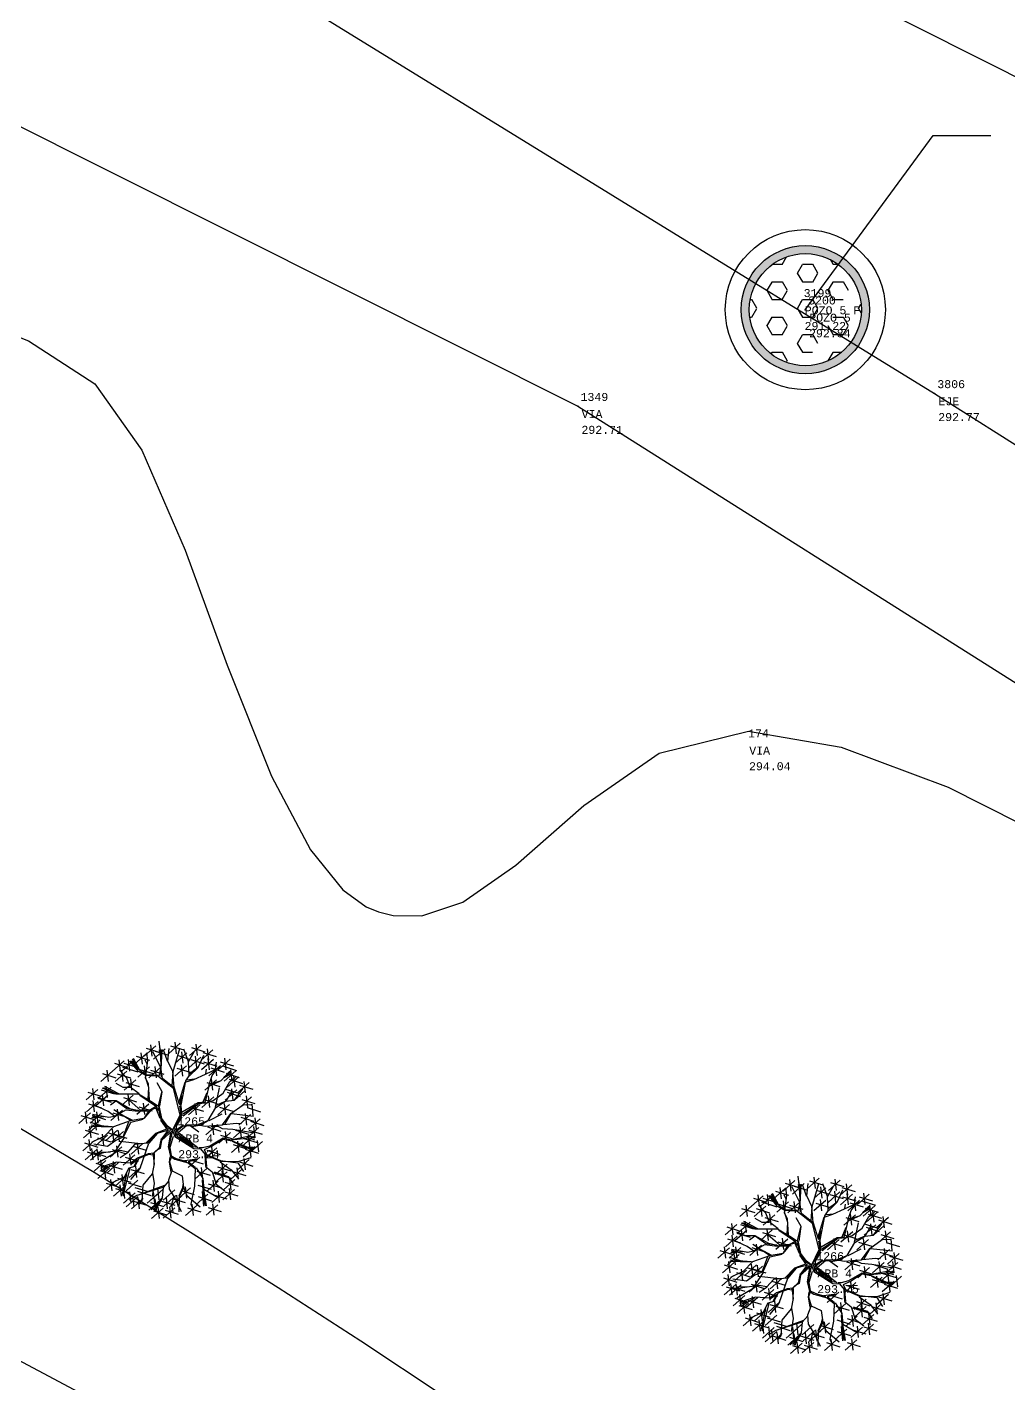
# Model space of a CAD drawing. Header units: metres. Extents: x 5050628 to 5051715, y 2427226 to 2427693.
# Drawn here: x 5051139 to 5051145.14, y 2427348.94 to 2427357.42 of the extents above; entities that cross this region are included whole.
import ezdxf
from ezdxf.enums import TextEntityAlignment as Align

# ---------------------------------------------------------------- set-up
doc = ezdxf.new("R2010")
doc.units = ezdxf.units.M
for name, color, linetype in [('1. Eje Vía', 7, 'Continuous'), ('ARBOLES', 3, 'Continuous'), ('C-TOPO-MINR-N', 11, 'Continuous'), ('CVL_PUNTO', 2, 'Continuous'), ('CVL_PUNTO_COR', 2, 'Continuous'), ('CVL_PUNTO_NUM', 2, 'Continuous'), ('POZO', 251, 'Continuous'), ('Texto', 7, 'Continuous'), ('Urbanizacion', 222, 'Continuous'), ('Vía', 40, 'Continuous')]:
    doc.layers.add(name, color=color, linetype=linetype)
doc.styles.add('MONOTXT4', font='monotxt4.shx')

# ---------------------------------------------------------------- blocks, each defined once
blk = doc.blocks.new('POZO')
h = blk.add_hatch(color=251)
h.dxf.hatch_style = 1
h.paths.add_polyline_path([(0.4, 0, 1), (-0.3999999999999999, 0, 1)])
h.paths.add_polyline_path([(-0.35, 0, -1), (0.35, 0, -1)], flags=16)
h = blk.add_hatch()
h.set_pattern_fill('HEX', color=252, scale=0.02)
h.set_pattern_definition([(0, (-1173315.066588041, -1368270.076152417), (0, 0.109985226308), [0.0635, -0.127]), (120, (-1173315.066588041, -1368270.076152417), (-0.0952500000237086, -0.054992613154), [0.0635, -0.127]), (60, (-1173315.003088041, -1368270.076152417), (-0.0952500000237086, 0.054992613154), [0.0635, -0.127])])
h.paths.add_polyline_path([(-0.35, 0, 1), (0.35, 0, 1)])
at = {"color": 252}
for radius in [0.5, 0.4, 0.35]:
    blk.add_circle((0, 0), radius, dxfattribs=at)
blk = doc.blocks.new('ar-2')
at = {"layer": 'ARBOLES'}
for p, q in [((29.60292233136809, 112.4907601794003), (29.62598922545536, 112.290284398036)), ((29.98223099681045, 112.4553416020795), (29.77607063090546, 112.2721730824157)), ((29.88708005870045, 112.47264886378), (29.91014695278772, 112.2721730824157)), ((29.38105006966092, 112.2721730824157), (29.17488970375594, 112.0890045627519)), ((29.20804836400639, 112.2274626563561), (29.44160066664002, 112.1553490659372)), ((29.28589913155093, 112.2894803441162), (29.3089660256382, 112.0890045627519)), ((29.55246350055218, 112.412877501748), (29.34630313464719, 112.2297089820843)), ((29.37946179489764, 112.3681670756884), (29.61301409753128, 112.2960534852696)), ((29.45731256244219, 112.4301847634485), (29.48037945652946, 112.2297089820843)), ((29.71552003392636, 112.3601516627266), (29.50935966802138, 112.1769831430629)), ((29.54251832827183, 112.315441236667), (29.77607063090546, 112.2433276462482)), ((29.80922929115591, 112.4106311760198), (30.04278159378954, 112.338517585601)), ((30.09900714812726, 112.2880380723078), (29.89284678222228, 112.1048695526441)), ((29.92600544247273, 112.2433276462482), (30.15955774510635, 112.1712140558294)), ((30.00385621001727, 112.3053453340083), (30.02692310410454, 112.1048695526441)), ((30.35250623057634, 112.4232604066635), (30.14634586467135, 112.2400918869997)), ((30.1795045249218, 112.3785499806038), (30.41305682755544, 112.306436390185)), ((30.24837658855691, 112.2296230444597), (30.27144348264418, 112.0291472630954)), ((30.25735529246635, 112.440567668364), (30.28042218655362, 112.2400918869997)), ((30.55457830635088, 112.338517585601), (30.34841794044589, 112.1553490659372)), ((30.38157660069634, 112.2938071595413), (30.61512890332997, 112.2216935691225)), ((30.45942736824088, 112.3558248473015), (30.48249426232816, 112.1553490659372)), ((28.69048492792322, 111.9822764489321), (28.7135518220105, 111.7818006675678)), ((28.99441500272348, 112.1470566744231), (28.78825463681849, 111.9638881547594)), ((28.82141329706895, 112.1023462483635), (29.05496559970258, 112.0302326579447)), ((28.89926406461349, 112.1643639361237), (28.92233095870076, 111.9638881547594)), ((28.94803713590293, 111.9813737501369), (28.9711040299902, 111.7808979687727)), ((29.15903121407093, 112.1495799787037), (28.95287084816594, 111.96641145904)), ((29.23995863215431, 111.9434909352718), (28.97205519823721, 112.0314162288768)), ((28.9860295084164, 112.1048695526441), (29.21958181105003, 112.0327559622253)), ((29.06388027596094, 112.1668872404042), (29.08694717004821, 111.96641145904)), ((29.44155336939008, 112.040052944484), (29.23539300348508, 111.8568844248203)), ((29.26855166373554, 111.9953425184244), (29.50210396636917, 111.9232289280056)), ((29.40091247387526, 112.0875612958776), (29.36385073400531, 112.1617151579541)), ((29.63190254286001, 112.0269868749918), (29.42574217695502, 111.843818355328)), ((29.45890083720547, 111.9822764489321), (29.6924531398391, 111.9101628585133)), ((29.53675160475001, 112.0442941366923), (29.55981849883728, 111.843818355328)), ((30.09555285084638, 112.0608828628873), (29.88939248494139, 111.8777143432235)), ((29.92255114519185, 112.0161724368276), (30.15610344782547, 111.9440588464089)), ((30.00040191273639, 112.0781901245878), (30.02346880682365, 111.8777143432235)), ((30.3435275266669, 112.2123157827592), (30.13736716076191, 112.0291472630954)), ((30.17052582101237, 112.1676053566996), (30.40407812364599, 112.0954917662807)), ((30.56611175339452, 112.1712140558294), (30.35995138748953, 111.9880455361656)), ((30.39311004773998, 112.1265036297697), (30.62666235037361, 112.0543900393509)), ((30.43440556282031, 111.9191260948752), (30.446053538208, 111.9996360022726)), ((30.47096081528453, 112.1885213175299), (30.4940277093718, 111.9880455361656)), ((30.69442135175497, 112.0659282138179), (30.48826098584998, 111.8827596941542)), ((30.52141964610044, 112.0212177877583), (30.75497194873406, 111.9491041973395)), ((30.59927041364498, 112.0832354755184), (30.62233730773224, 111.8827596941542)), ((30.86004646840117, 112.1732820478806), (30.65388610249618, 111.9901135282168)), ((30.68704476274664, 112.1285716218209), (30.92059706538026, 112.0564580314021)), ((30.74327031708436, 112.0506889441686), (30.97682261971799, 111.9785753537498)), ((30.76489553029118, 112.1905893095811), (30.78796242437844, 111.9901135282168)), ((30.86742305740951, 111.9880455361656), (30.89048995149678, 111.7875697548013)), ((28.78563586603322, 111.9649691872316), (28.57947550012823, 111.7818006675678)), ((28.61263416037868, 111.9202587611719), (28.84618646301231, 111.8481451707531)), ((29.04318807401292, 111.9640664884364), (28.83702770810793, 111.7808979687727)), ((28.87018636835838, 111.9193560623768), (29.10373867099201, 111.847242471958)), ((29.19795659784321, 111.809203831927), (28.99179623193822, 111.6260353122632)), ((29.02495489218867, 111.7644934058673), (29.25850719482229, 111.6923798154485)), ((29.10280565973321, 111.8265110936275), (29.12587255382048, 111.6260353122632)), ((30.4493356020777, 111.7644934058673), (30.68288790471134, 111.6923798154485)), ((30.52718636962225, 111.8265110936275), (30.55025326370952, 111.6260353122632)), ((30.9625739955195, 111.9707382744651), (30.75641362961451, 111.7875697548013)), ((30.78957228986496, 111.9260278484054), (31.0231245924986, 111.8539142579866)), ((31.0166290153661, 111.8648089089652), (30.81046864946112, 111.6816403893014)), ((30.84362730971157, 111.8200984829055), (31.07717961234519, 111.7479848924867)), ((30.8569093973378, 111.782471120477), (30.95644664155997, 111.8566249825535)), ((30.92147807725611, 111.8821161706657), (30.94454497134338, 111.6816403893014)), ((31.20045134079449, 111.7644934058673), (30.9942909748895, 111.5813248862036)), ((31.1053004026845, 111.7818006675678), (31.12836729677177, 111.5813248862036)), ((28.5280532493938, 111.6406305344114), (28.32189288348882, 111.4574620147476)), ((28.35505154373926, 111.5959201083517), (28.58860384637289, 111.5238065179329)), ((28.43290231128381, 111.6579377961119), (28.45596920537108, 111.4574620147476)), ((28.70280671228467, 111.5328330473446), (28.49664634637968, 111.3496645276809)), ((28.67979690669127, 111.4403040140381), (28.53049104035802, 111.501745785473)), ((28.76401065282641, 111.6822839127899), (28.55785028692142, 111.4991153931261)), ((28.60765577417467, 111.5501403090452), (28.63072266826195, 111.3496645276809)), ((28.66885971471641, 111.6995911744904), (28.69192660880368, 111.4991153931261)), ((29.15326449054912, 111.5423835473774), (28.94710412464413, 111.3592150277137)), ((28.98026278489459, 111.4976731213178), (29.21381508752821, 111.425559530899)), ((29.05811355243912, 111.5596908090779), (29.08118044652639, 111.3592150277137)), ((30.57187847691633, 111.5092112957848), (30.36571811101135, 111.326042776121)), ((30.47672753880634, 111.5265185574853), (30.49979443289361, 111.326042776121)), ((30.60269725115884, 111.3280258998575), (30.67730423672236, 111.6705654543469)), ((30.80811321294782, 111.5906593898789), (31.04166551558145, 111.51854579946)), ((31.02744963513996, 111.7197829798077), (31.26100193777359, 111.6476693893889)), ((31.23937672456677, 111.5092112957848), (31.03321635866178, 111.326042776121)), ((31.14422578645677, 111.5265185574853), (31.16729268054404, 111.326042776121)), ((28.5362250737146, 111.4313286181325), (28.33006470780961, 111.2481600984687)), ((28.36322336806006, 111.3866181920728), (28.59677567069368, 111.314504601654)), ((28.4410741356046, 111.448635879833), (28.46414102969187, 111.2481600984687)), ((28.96440429520957, 111.2755632628279), (28.75824392930459, 111.0923947431641)), ((28.86925335709958, 111.2928705245284), (28.89232025118685, 111.0923947431641)), ((29.2897272542654, 111.2718688130357), (29.08429932470049, 111.451956763793)), ((29.42574217695502, 111.3808491048393), (29.21958181105003, 111.1976805851756)), ((29.25274047130048, 111.3361386787796), (29.48629277393411, 111.2640250883608)), ((29.33059123884503, 111.3981563665398), (29.35365813293229, 111.1976805851756)), ((30.15955774510635, 111.3303695915462), (30.39311004773998, 111.2582560011273)), ((30.2374085126509, 111.3923872793063), (30.26047540673817, 111.191911497942)), ((30.3988767712618, 111.4645008697251), (30.63242907389543, 111.3923872793063)), ((30.85012288684405, 111.3750800176058), (30.64396252093906, 111.191911497942)), ((30.67712118118952, 111.3303695915462), (30.91067348382315, 111.2582560011273)), ((30.75497194873406, 111.3923872793063), (30.77803884282133, 111.191911497942)), ((31.06637501891223, 111.4645008697251), (31.29992732154585, 111.3923872793063)), ((31.09431043139383, 111.3716546220609), (31.23090969481689, 111.3777842772465)), ((31.16413713541116, 111.3203595217095), (31.3976894380448, 111.2482459312907)), ((31.24198790295571, 111.3823772094697), (31.26505479704298, 111.1819014281054)), ((28.39990521356456, 111.2270658039614), (28.19374484765957, 111.0438972842976)), ((28.22690350791002, 111.1823553779017), (28.46045581054365, 111.1102417874829)), ((28.30475427545456, 111.2443730656619), (28.32782116954184, 111.0438972842976)), ((28.56938373396505, 111.1082597330562), (28.36322336806006, 110.9250912133925)), ((28.6025423942155, 111.2308528367682), (28.39638202831051, 111.0476843171045)), ((28.42954068856096, 111.1861424107085), (28.66309299119459, 111.1140288202897)), ((28.47423279585505, 111.1255669947567), (28.49729968994232, 110.9250912133925)), ((28.50739145610551, 111.2481600984687), (28.53045835019278, 111.0476843171045)), ((30.63819579741724, 111.0246079681704), (30.43203543151225, 110.8414394485067)), ((30.54304485930725, 111.0419152298709), (30.56611175339452, 110.8414394485067)), ((31.22207655400131, 111.1976805851756), (31.01591618809632, 111.0145120655118)), ((31.04907484834678, 111.1529701591159), (31.2826271509804, 111.0808565686971)), ((31.12692561589132, 111.2149878468761), (31.14999250997859, 111.0145120655118)), ((31.39404176421757, 111.1254202670908), (31.18788139831258, 110.9422517474271)), ((31.22104005856304, 111.0807098410312), (31.45459236119667, 111.0085962506124)), ((31.29889082610758, 111.1427275287913), (31.32195772019485, 110.9422517474271)), ((28.47999951937687, 110.9698016394521), (28.27383915347187, 110.7866331197884)), ((28.30699781372233, 110.9250912133925), (28.54055011635596, 110.8529776229737)), ((28.38484858126687, 110.9871089011527), (28.40791547535415, 110.7866331197884)), ((28.69871570473715, 110.8358089050729), (28.49255533883216, 110.6526403854092)), ((28.52571399908262, 110.7910984790132), (28.75926630171625, 110.7189848885944)), ((28.60356476662716, 110.8531161667734), (28.62663166071443, 110.6526403854092)), ((28.8750200806214, 110.9250912133925), (28.66885971471641, 110.7419226937287)), ((28.70201837496687, 110.8803807873328), (28.93557067760049, 110.808267196914)), ((28.98026278489458, 110.9020148644584), (28.77410241898959, 110.7188463447947)), ((28.7798691425114, 110.942398475093), (28.80293603659867, 110.7419226937287)), ((28.80726107924004, 110.8573044383988), (29.04081338187367, 110.78519084798)), ((28.88511184678458, 110.919322126159), (28.90817874087185, 110.7188463447947)), ((30.46519409176271, 110.9798975421108), (30.69874639439634, 110.907783951692)), ((30.86781948935259, 110.8799960306467), (30.66165912344759, 110.6968275109829)), ((30.77266855124259, 110.8973032923472), (30.79573544532986, 110.6968275109829)), ((31.12836729677177, 110.9698016394521), (30.92220693086678, 110.7866331197884)), ((31.03321635866178, 110.9871089011527), (31.05628325274905, 110.7866331197884)), ((31.27587071468381, 110.8203452588019), (31.06971034877882, 110.6371767391381)), ((31.36768632292722, 110.9698016394521), (31.16152595702223, 110.7866331197884)), ((31.18071977657382, 110.8376525205024), (31.2037866706611, 110.6371767391381)), ((31.19468461727268, 110.9250912133925), (31.4282369199063, 110.8529776229737)), ((31.27253538481722, 110.9871089011527), (31.29560227890449, 110.7866331197884)), ((28.46846607233323, 110.7419226937287), (28.26230570642824, 110.558754174065)), ((28.2954643666787, 110.6972122676691), (28.52901666931233, 110.6250986772503)), ((28.51322236546748, 110.5837210197935), (28.30706199956249, 110.4005525001298)), ((28.34022065981294, 110.5390105937339), (28.57377296244657, 110.4668970033151)), ((28.37331513422324, 110.7592299554292), (28.39638202831051, 110.558754174065)), ((28.60837330357747, 110.57795193256), (28.40221293767248, 110.3947834128963)), ((28.41807142735748, 110.601028281494), (28.44113832144476, 110.4005525001298)), ((28.51322236546748, 110.5952591942605), (28.53628925955475, 110.3947834128963)), ((28.95287084816594, 110.6294254926754), (28.74671048226095, 110.4462569730116)), ((28.7798691425114, 110.5847150666157), (29.01342144514503, 110.5126014761969)), ((28.85771991005595, 110.6467327543759), (28.88078680414322, 110.4462569730116)), ((29.32049947268184, 110.6856740932021), (29.11433910677685, 110.5025055735383)), ((29.1474977670273, 110.6409636671424), (29.38105006966093, 110.5688500767236)), ((29.22534853457184, 110.7029813549026), (29.24841542865912, 110.5025055735383)), ((30.62666235037361, 110.6135605027833), (30.42050198446862, 110.4303919831195)), ((30.45366064471907, 110.5688500767236), (30.68721294735269, 110.4967364863048)), ((30.53151141226361, 110.6308677644838), (30.55457830635088, 110.4303919831195)), ((31.0894419129995, 110.7130772575612), (30.88328154709451, 110.5299087378974)), ((30.91644020734496, 110.6683668315016), (31.14999250997859, 110.5962532410827)), ((30.9942909748895, 110.7303845192617), (31.01735786897677, 110.5299087378974)), ((31.3005806651085, 110.6319536833457), (31.09442029920351, 110.448785163682)), ((31.10286900902928, 110.7756348327422), (31.33642131166291, 110.7035212423234)), ((31.12757895945396, 110.5872432572861), (31.36113126208759, 110.5151296668673)), ((31.2054297269985, 110.6492609450462), (31.22849662108578, 110.448785163682)), ((31.43301393065335, 110.725155319449), (31.22685356474836, 110.5419867997853)), ((31.33786299254336, 110.7424625811496), (31.36092988663063, 110.5419867997853)), ((28.43537159792294, 110.5332415065004), (28.66892390055657, 110.4611279160816)), ((28.66885971471641, 110.3856815570599), (28.46269934881142, 110.2025130373961)), ((28.57370877660642, 110.4029888187604), (28.59677567069368, 110.2025130373961)), ((28.89664529382822, 110.3510670336588), (28.69048492792322, 110.1678985139951)), ((28.72364358817368, 110.3063566075991), (28.95719589080731, 110.2342430171804)), ((28.80149435571822, 110.3683742953593), (28.8245612498055, 110.1678985139951)), ((29.18279941111601, 110.4907673129873), (28.97663904521102, 110.3075987933235)), ((29.00979770546147, 110.4460568869276), (29.24335000809511, 110.3739432965088)), ((29.08764847300602, 110.5080745746878), (29.11071536709329, 110.3075987933235)), ((30.32823440811953, 110.4462569730116), (30.12207404221453, 110.2630884533479)), ((30.15523270246499, 110.401546546952), (30.38878500509862, 110.3294329565332)), ((30.81119750307178, 110.3236638692997), (30.60503713716679, 110.1404953496359)), ((30.71604656496178, 110.3409711310002), (30.73911345904906, 110.1404953496359)), ((31.20045134079449, 110.4073156341855), (30.9942909748895, 110.2241471145217)), ((31.1053004026845, 110.424622895886), (31.12836729677177, 110.2241471145217)), ((28.73781728865368, 110.2543432648655), (28.53165692274869, 110.0711747452018)), ((28.56481558299914, 110.2096328388058), (28.79836788563277, 110.137519248387)), ((28.64266635054368, 110.271650526566), (28.66573324463096, 110.0711747452018)), ((29.04802178627594, 110.1231880879354), (28.84186142037095, 109.9400195682716)), ((28.8750200806214, 110.0784776618757), (29.10857238325503, 110.0063640714569)), ((28.95287084816594, 110.1404953496359), (28.97593774225322, 109.9400195682716)), ((29.11289742589639, 110.2284739299469), (29.34644972853002, 110.156360339528)), ((30.4493356020777, 110.2457811916474), (30.24317523617272, 110.0626126719836)), ((30.27633389642317, 110.2010707655877), (30.50988619905679, 110.1289571751689)), ((30.35418466396771, 110.2630884533479), (30.37725155805498, 110.0626126719836)), ((30.81119750307178, 110.1909748629291), (30.60503713716679, 110.0078063432653)), ((30.63819579741724, 110.27895344324), (30.87174810005087, 110.2068398528212)), ((30.71604656496178, 110.2082821246296), (30.73911345904906, 110.0078063432653)), ((30.8486812059636, 110.0683817592171), (30.87174810005087, 109.8679059778528)), ((31.07790846595586, 110.2400121044139), (30.87174810005087, 110.0568435847501)), ((30.88274376218713, 110.2264908062103), (31.00708873812632, 110.0645957957201)), ((30.90490676030133, 110.1953016783542), (31.13845906293495, 110.1231880879354)), ((30.98275752784587, 110.2573193661144), (31.00582442193314, 110.0568435847501)), ((28.84762814389277, 110.0352095076245), (28.64146777798778, 109.8520409879607)), ((28.67462643823823, 109.9904990815648), (28.90817874087185, 109.918385491146)), ((28.75247720578277, 110.052516769325), (28.77554409987004, 109.8520409879607)), ((29.01342144514503, 109.9400195682716), (28.80726107924004, 109.7568510486079)), ((28.84041973949049, 109.895309142212), (29.07397204212412, 109.8231955517932)), ((28.91827050703503, 109.9573268299722), (28.94133740112231, 109.7568510486079)), ((28.9736225338211, 109.9201897359084), (28.99668942790837, 109.7197139545441)), ((29.18554962324791, 109.8206729811304), (28.97938925734292, 109.6375044614667)), ((29.23688198161548, 110.0395363230496), (29.03072161571048, 109.8563678033858)), ((29.06388027596094, 109.9948258969899), (29.29743257859457, 109.9227123065711)), ((29.09039868513792, 109.837980242831), (29.11346557922519, 109.6375044614667)), ((29.18065642727775, 109.9126164039125), (29.41420872991138, 109.8405028134937)), ((29.22967357721321, 109.8448296289188), (29.46322587984684, 109.7727160385)), ((29.50791798714092, 109.8347337262602), (29.53098488122819, 109.6342579448959)), ((29.5814437120441, 109.8967514140204), (29.60451060613137, 109.6962756326561)), ((29.88708005870045, 109.8736750650864), (29.68091969279547, 109.6905065454226)), ((30.16532446862817, 109.906847316679), (29.95916410272318, 109.7236787970152)), ((29.99232276297364, 109.8621368906193), (30.22587506560726, 109.7900233002005)), ((30.29363406698862, 109.9558845581638), (30.52718636962225, 109.883770967745)), ((30.64972924446088, 110.0236713331575), (30.44356887855589, 109.8405028134937)), ((30.47672753880634, 109.9789609070978), (30.71027984143997, 109.906847316679)), ((30.74343850169042, 109.8289646390267), (30.53727813578543, 109.6457961193629)), ((30.55457830635088, 110.040978594858), (30.57764520043816, 109.8405028134937)), ((30.64828756358043, 109.8462719007272), (30.6713544576677, 109.6457961193629)), ((30.93950710143223, 109.8794441523198), (30.73334673552724, 109.6962756326561)), ((30.94383214407359, 110.0510744975166), (30.7376717781686, 109.8679059778528)), ((30.76650539577769, 109.8347337262602), (31.00005769841132, 109.7626201358414)), ((30.77083043841906, 110.0063640714569), (31.00438274105269, 109.9342504810381)), ((30.84435616332223, 109.8967514140204), (30.86742305740951, 109.6962756326561)), ((29.23456677318336, 109.7528862061368), (29.02840640727837, 109.569717686473)), ((29.33059123884503, 109.7179097097817), (29.12443087294003, 109.534741190118)), ((29.13941583507337, 109.7701934678373), (29.16248272916064, 109.569717686473)), ((29.15758953319049, 109.6731992837221), (29.39114183582411, 109.6010856933033)), ((29.23544030073503, 109.7352169714822), (29.25850719482229, 109.534741190118)), ((29.60306892525091, 109.8174264645597), (29.39690855934593, 109.6342579448959)), ((29.45890083720547, 109.6501229347881), (29.6924531398391, 109.5780093443693)), ((29.51386776619559, 109.5230227316749), (29.63208559839285, 109.6787880869795)), ((29.53675160475001, 109.7121406225482), (29.55981849883728, 109.511664841184)), ((29.65352775606683, 109.6731992837221), (29.88708005870045, 109.6010856933033)), ((29.90438022926591, 109.7727160385), (29.69821986336091, 109.5895475188363)), ((29.73137852361137, 109.7352169714822), (29.75444541769864, 109.534741190118)), ((30.00962293353908, 109.7626201358414), (29.80346256763409, 109.5794516161776)), ((29.86852126278739, 109.753425653063), (29.83103755989557, 109.6102801760817)), ((29.83103755989557, 109.6102801760817), (29.84977941134149, 109.4793940094715)), ((29.83662122788455, 109.7179097097817), (30.07017353051818, 109.6457961193629)), ((29.91447199542909, 109.7799273975419), (29.93753888951636, 109.5794516161776)), ((30.28210061994498, 109.6010856933033), (30.07594025403999, 109.4179171736395)), ((30.16694920504147, 109.6164098312673), (30.21056005167522, 109.5230227316749)), ((30.18694968183499, 109.6183929550038), (30.21001657592226, 109.4179171736395)), ((30.47096081528453, 109.795792387434), (30.26480044937953, 109.6126238677703)), ((30.29795910962999, 109.7510819613744), (30.53151141226361, 109.6789683709556)), ((30.37580987717453, 109.8130996491346), (30.3988767712618, 109.6126238677703)), ((30.64540420181952, 109.6054125087284), (30.43924383591452, 109.4222439890646)), ((30.55025326370952, 109.6227197704289), (30.57332015779679, 109.4222439890646)), ((30.57043679603589, 109.784254212967), (30.80398909866951, 109.7121406225482)), ((29.68400634995517, 109.5471874737827), (29.47784598405018, 109.3640189541189)), ((29.51100464430063, 109.502477047723), (29.74455694693425, 109.4303634573042)), ((29.58885541184517, 109.5644947354832), (29.61192230593244, 109.3640189541189)), ((29.88708005870045, 109.5563752672436), (29.68091969279547, 109.3732067475799)), ((29.71407835304592, 109.511664841184), (29.94763065567954, 109.4395512507652)), ((29.79192912059046, 109.5736825289441), (29.81499601467773, 109.3732067475799)), ((30.10909891429044, 109.5563752672436), (30.34265121692408, 109.4842616768248)), ((30.47240249616498, 109.5607020826688), (30.70595479879861, 109.48858849225))]:
    blk.add_line(p, q, dxfattribs=at)
at = {"layer": 'ARBOLES', "color": 27}
for p, q in [((29.41361935611638, 112.1490030673125), (29.3945590327547, 112.2867173825975)), ((29.63810760904298, 112.025060183556), (29.50044971809743, 112.311082222994)), ((29.63810760904298, 112.2178602249549), (29.61904728568129, 112.3418031087115)), ((29.62036909581637, 112.3774589244272), (29.64343598990364, 112.1769831430629)), ((29.63810760904298, 112.3418031087115), (29.64975558443068, 112.2242162702758)), ((29.64446105016353, 112.0430689786317), (29.63810760904298, 112.2178602249549)), ((29.64446105016353, 111.9932799569517), (29.66246246667181, 112.3481591540323)), ((29.75564626977341, 112.1373503175576), (29.68787623115406, 112.3418031087115)), ((29.76199971089397, 112.1426470219916), (29.78741347537622, 112.360871244674)), ((29.85518351399557, 111.9562030259135), (29.97378108157943, 112.360871244674)), ((30.12944038903324, 112.1309942722367), (30.04790456131934, 112.3545151993531)), ((30.13579383015381, 112.1373503175576), (30.22897763325541, 112.3047261776732)), ((30.29674767187476, 112.0314162288768), (30.39628491609693, 112.2485811106724)), ((29.04088414370998, 111.8386161874778), (28.909579693885, 111.9816272071968)), ((29.24525316642145, 111.9562030259135), (29.09065276582106, 112.1490030673125)), ((29.11500762344989, 112.1490030673125), (29.23995863215431, 111.9879832525177)), ((29.23995863215431, 111.9879832525177), (29.14042138793215, 112.1744272485958)), ((29.27702037202427, 111.9689151165552), (29.15842280444041, 112.1871393392375)), ((29.34640243128008, 112.0573602061846), (29.36946932536735, 111.8568844248203)), ((29.37020417512587, 111.8439128919118), (29.41361935611638, 112.1490030673125)), ((29.61904728568129, 111.8884052091578), (29.64446105016353, 112.0430689786317)), ((29.66881590779237, 111.832260142157), (29.64446105016353, 111.9932799569517)), ((29.84883007287501, 111.9562030259135), (29.76199971089397, 112.1426470219916)), ((30.14214727127437, 111.8820491638369), (30.12944038903324, 112.1309942722367)), ((30.14214727127437, 111.9191260948752), (30.29674767187476, 112.0377722741977)), ((30.14744180554151, 111.8820491638369), (30.29674767187476, 112.0314162288768)), ((30.42805212169974, 111.9127700495543), (30.73937073660737, 112.0557810692734)), ((30.59535940454126, 111.9562030259135), (30.6207731690235, 112.1246382269159)), ((28.97840863935777, 111.6765370317962), (28.85345763065334, 111.7443348485519)), ((29.10230074120877, 111.6828930771171), (29.04088414370998, 111.8386161874778)), ((29.382911057367, 111.8884052091578), (29.24525316642145, 111.9562030259135)), ((29.382911057367, 111.9000579589126), (29.27702037202427, 111.9689151165552)), ((29.41997279723696, 111.732682098797), (29.37020417512587, 111.8439128919118)), ((29.37020417512587, 111.8439128919118), (29.41997279723696, 111.6828930771171)), ((29.49409627697687, 111.8937019135918), (29.382911057367, 111.9000579589126)), ((29.58833898693189, 111.8756931185161), (29.382911057367, 111.8884052091578)), ((29.61904728568129, 111.8884052091578), (29.49409627697687, 111.8937019135918)), ((29.66246246667181, 111.6013238288329), (29.57563210469077, 111.7570469391936)), ((29.86153695511614, 111.6574688958337), (29.58833898693189, 111.8756931185161)), ((29.63810760904298, 111.9064140042335), (29.64446105016353, 111.8629810278744)), ((29.88059727847783, 111.6638249411545), (29.66881590779237, 111.832260142157)), ((29.83718209748731, 111.7009018721928), (29.85518351399557, 111.9498469805926)), ((29.87424383735726, 111.6765370317962), (29.84883007287501, 111.9562030259135)), ((29.9610741993383, 111.4212358780756), (30.06696488468104, 111.7697590298353)), ((29.99813593920826, 111.3650908110747), (30.07967176692216, 111.7941238702319)), ((30.07967176692216, 111.7941238702319), (30.14214727127437, 111.8820491638369)), ((30.08602520804272, 111.7761150751561), (30.22262419213485, 111.8195480515153)), ((30.10402662455098, 111.8131920061944), (30.22897763325541, 111.8259040968361)), ((30.22262419213485, 111.8195480515153), (30.42805212169974, 111.9127700495543)), ((30.62233730773224, 111.809203831927), (30.41617694182725, 111.6260353122632)), ((30.48417418493139, 111.7136139628345), (30.54559078243017, 111.8884052091578)), ((30.49052762605195, 111.7009018721928), (30.70125008988398, 111.8004799155527)), ((30.50217560143965, 111.7390381441179), (30.69489664876342, 111.7941238702319)), ((30.54559078243017, 111.8884052091578), (30.59535940454126, 111.9562030259135)), ((30.70125008988398, 111.8004799155527), (30.8569093973378, 111.9625590712343)), ((30.73937073660737, 111.5769589884363), (30.8569093973378, 111.782471120477)), ((30.75737215311563, 111.8629810278744), (30.86961627957892, 111.9434909352718)), ((30.75737215311563, 111.8502689372327), (30.88232316182005, 111.9191260948752)), ((28.59100894717187, 111.6375734867302), (28.8245612498055, 111.5654598963114)), ((28.85345763065334, 111.5578908524738), (28.61096796121849, 111.6638249411545)), ((28.85345763065334, 111.5642468977946), (28.63638172570075, 111.6701809864754)), ((28.89687281164386, 111.5642468977946), (28.65438314220901, 111.6945458268719)), ((29.24525316642145, 111.5578908524738), (28.85345763065334, 111.5578908524738)), ((29.09065276582106, 111.6765370317962), (28.97840863935777, 111.6765370317962)), ((29.25796004866258, 111.5642468977946), (29.10230074120877, 111.6828930771171)), ((29.49409627697687, 111.4085237874339), (29.24525316642145, 111.5578908524738)), ((29.56292522244964, 111.3343699253573), (29.2706669309037, 111.5335260120772)), ((29.41997279723696, 111.6828930771171), (29.41361935611638, 111.4710248997555)), ((29.43903312059865, 111.4583128091138), (29.41997279723696, 111.732682098797)), ((29.59998696231959, 111.3523787204331), (29.65610902555124, 111.594967783512)), ((29.62540072680185, 111.3460226751122), (29.66246246667181, 111.6013238288329)), ((29.9801345227, 111.1966556100723), (29.86153695511614, 111.6574688958337)), ((29.96742764045887, 111.3778029017164), (29.88059727847783, 111.6638249411545)), ((29.9801345227, 111.3841589470373), (30.01719626256995, 111.5335260120772)), ((30.38463694070923, 111.4212358780756), (30.45876042044913, 111.589671079078)), ((30.42169868057918, 111.4212358780756), (30.446053538208, 111.501745785473)), ((30.446053538208, 111.501745785473), (30.49052762605195, 111.7009018721928)), ((30.56465110579186, 111.4456007184721), (30.73937073660737, 111.5769589884363)), ((30.98111491860236, 111.6353698159385), (30.77495455269737, 111.4522012962747)), ((30.78307671273247, 111.6484681377088), (31.0166290153661, 111.57635454729)), ((30.7893949251777, 111.4340328777732), (30.89499804967099, 111.6208070769579)), ((30.88596398049237, 111.652677077639), (30.90903087457963, 111.4522012962747)), ((30.93860889630474, 111.4527824112821), (31.08782286743178, 111.6518159208379)), ((30.93860889630474, 111.4527824112821), (31.11917942658167, 111.6143168538202)), ((28.71121193600255, 111.2533883337741), (28.48090341534994, 111.3593953116897)), ((28.52980500663013, 111.488122621285), (28.76335730926376, 111.4160090308662)), ((28.85345763065334, 111.4403040140381), (28.67979690669127, 111.4403040140381)), ((28.84817161964573, 111.4340328777732), (28.7548227826363, 111.3655249668753)), ((29.11560342297003, 111.0853636680983), (28.81068791675391, 111.2843971776542)), ((29.01612744221868, 111.2782675224686), (28.82330262445789, 111.1661308893673)), ((29.09065276582106, 111.3025896987531), (28.85345763065334, 111.4403040140381)), ((29.04099643740651, 111.2970170559774), (28.85429876338766, 111.4340328777732)), ((29.24607554265116, 111.2533883337741), (29.01612744221868, 111.2782675224686)), ((29.2338212551673, 111.272137867283), (29.04099643740651, 111.2970170559774)), ((29.27702037202427, 111.259156722394), (29.09065276582106, 111.3025896987531)), ((29.40790422148218, 111.2595179889597), (29.26481739409707, 111.2595179889597)), ((29.45703453710691, 111.2845809036774), (29.27702037202427, 111.259156722394)), ((29.43277321667002, 111.2782675224686), (29.3394243796606, 111.1289923903016)), ((29.46974141934803, 111.2845809036774), (29.33949587637648, 111.1288577933166)), ((29.54386489908794, 111.3343699253573), (29.45703453710691, 111.2845809036774)), ((29.55021834020851, 111.3089457440739), (29.46974141934803, 111.2845809036774)), ((29.61904728568129, 111.3280138800365), (29.49409627697687, 111.4085237874339)), ((29.55021834020851, 111.3089457440739), (29.62540072680185, 111.1352138386375)), ((29.59469242805246, 111.2655127677149), (29.56292522244964, 111.3343699253573)), ((29.64446105016353, 111.1097896573541), (29.59998696231959, 111.3216578347156)), ((29.65610902555124, 111.1288577933166), (29.61904728568129, 111.3280138800365)), ((29.99813593920826, 111.3523787204331), (29.96742764045887, 111.3778029017164)), ((30.00448938032882, 111.1786468149966), (29.97378108157943, 111.3460226751122)), ((30.01719626256995, 111.1786468149966), (29.99813593920826, 111.3523787204331)), ((30.01719626256995, 111.2464446317523), (30.29674767187476, 111.4085237874339)), ((30.02990314481108, 111.209367700714), (30.25333249088424, 111.3587347657539)), ((30.03625658593164, 111.1786468149966), (30.30945455411588, 111.3958116967922)), ((30.33255945076089, 111.3750800176058), (30.1263990848559, 111.191911497942)), ((30.29674767187476, 111.4085237874339), (30.42169868057918, 111.4212358780756)), ((30.30945455411588, 111.3958116967922), (30.47146730269026, 111.4085237874339)), ((30.47146730269026, 111.4085237874339), (30.56465110579186, 111.4456007184721)), ((30.4718647112576, 111.0914933232839), (30.60882439490077, 111.3218962446719)), ((30.60882439490077, 111.3218962446719), (30.78326778143577, 111.4340328777732)), ((30.61495153864271, 111.3655249668753), (30.7893949251777, 111.4401625329588)), ((30.78326778143577, 111.4340328777732), (30.93860889630474, 111.4527824112821)), ((30.87625619822508, 111.2162498347084), (31.09431043139383, 111.3716546220609)), ((28.39638202831051, 111.0635493069966), (28.62993433094414, 110.9914357165778)), ((28.63660495043903, 111.1600012341817), (28.41855071727029, 111.1351220454873)), ((28.43116542497427, 111.1600012341817), (28.55551040091346, 111.1661308893673)), ((28.72346622348641, 111.1477419238105), (28.4372925687162, 111.1975003011995)), ((28.82942976819982, 111.1661308893673), (28.71121193600255, 111.2533883337741)), ((28.82330262445789, 111.1661308893673), (28.72346622348641, 111.1477419238105)), ((28.79140258955504, 111.2308528367682), (29.02495489218867, 111.1587392463494)), ((29.10230074120877, 111.0854248169575), (28.80368900854227, 110.9794907282768)), ((29.07199257633628, 111.0666141345894), (28.97251659558493, 110.7990727141356)), ((29.10298871526606, 111.0604844794038), (28.98477088306879, 110.8052023693212)), ((28.99738559077277, 111.172621112505), (29.14047241815787, 111.0979835464215)), ((29.33949587637648, 111.1288577933166), (29.10230074120877, 111.0854248169575)), ((29.10947627922811, 111.0666141345894), (29.32717009217674, 111.1163725119784)), ((29.76255771807398, 110.9234686576081), (29.63821274213479, 111.0979835464215)), ((29.74929282865284, 110.9667786376351), (29.64446105016353, 111.1097896573541)), ((29.75564626977341, 110.9922028189185), (29.65610902555124, 111.1288577933166)), ((29.84801392134749, 110.9175192863985), (29.9801345227, 111.1966556100723)), ((29.84801392134749, 110.9175192863985), (30.00448938032882, 111.1786468149966)), ((29.91765901834778, 110.9922028189185), (30.01719626256995, 111.159578679034)), ((29.91825925316307, 110.9360885359313), (30.04260422910227, 111.0168557572004)), ((30.01773523391443, 110.9858469133203), (30.10495692718193, 111.0168557572004)), ((30.10495692718193, 111.0168557572004), (30.29778174494272, 111.0168557572004)), ((30.27903989349681, 111.0168557572004), (30.4718647112576, 111.0914933232839)), ((30.29778174494272, 111.0168557572004), (30.42212672088192, 110.9919765685059)), ((30.3475197353184, 111.0168557572004), (30.47835227521964, 111.0914933232839)), ((30.42212672088192, 110.9919765685059), (30.72704222709804, 111.0168557572004)), ((30.49060656270351, 111.0914933232839), (30.72091508335611, 111.2097596115707)), ((30.72704222709804, 111.0168557572004), (30.87625619822508, 111.2162498347084)), ((30.74578407854395, 111.022985412386), (30.97609259919656, 111.0482251690326)), ((30.77678021747372, 111.0356052907093), (30.88887090592905, 111.2285091450796)), ((30.88887090592905, 111.2162498347084), (31.27452054145063, 111.172621112505)), ((30.97609259919656, 111.0482251690326), (31.06295387224394, 111.0417349458949)), ((28.40629642978642, 110.9919765685059), (28.76707707012016, 110.9797172581347)), ((28.78581892156607, 110.9797172581347), (28.41242357352836, 111.0107261020148)), ((28.64802970108846, 110.8174115725952), (28.41824691389473, 110.7051214385936)), ((28.80368900854227, 110.9794907282768), (28.64802970108846, 110.8174115725952)), ((28.99125844703083, 110.79294305895), (28.79807320904993, 110.5001618818497)), ((28.98477088306879, 110.8052023693212), (28.84817161964573, 110.7431846815611)), ((29.54486390512536, 110.8675806250335), (29.37690808255241, 110.6934263041721)), ((29.55099104886729, 110.8614509698479), (29.40790422148218, 110.6934263041721)), ((29.43277321667002, 110.6934263041721), (29.58234760801718, 110.8675806250335)), ((29.73768872288615, 110.9422181911169), (29.54486390512536, 110.8675806250335)), ((29.75643057433206, 110.9173390024225), (29.55099104886729, 110.8614509698479)), ((29.84801392134749, 110.9175192863985), (29.65082744983876, 110.7431846815611)), ((29.6569545935807, 110.7680638702555), (29.7812995695199, 110.9360885359313)), ((29.81229570844967, 110.9234686576081), (29.6569545935807, 110.7680638702555)), ((29.85518351399557, 110.9169896159551), (29.74929282865284, 110.9667786376351)), ((29.85518351399557, 110.9169896159551), (29.75564626977341, 110.9922028189185)), ((29.81229570844967, 110.8737102802191), (29.76904528203603, 110.6249183932742)), ((29.84801392134749, 110.9175192863985), (29.77517242577797, 110.6122985149509)), ((29.85590655508341, 110.8116925924589), (29.80004142096581, 110.6184281701365)), ((29.84801392134749, 110.9175192863985), (29.88695071959839, 110.8110555272743)), ((29.89330416071896, 110.9540665469934), (29.88059727847783, 110.9169896159551)), ((29.88059727847783, 110.9169896159551), (29.90495213610666, 110.8174115725952)), ((29.88695071959839, 110.8110555272743), (30.22262419213485, 110.5991873499128)), ((29.90495213610666, 110.8174115725952), (29.91765901834778, 110.9169896159551)), ((29.91765901834778, 110.9169896159551), (29.91765901834778, 110.9922028189185)), ((29.924386396905, 110.9112093472369), (30.01773523391443, 110.9858469133203)), ((29.93036590058891, 110.8979214799926), (30.29145313760762, 110.6182554858753)), ((29.93671934170948, 110.8046994819535), (29.93036590058891, 110.8672005942751)), ((29.93036590058891, 110.8672005942751), (30.20991730989373, 110.6553324169136)), ((30.20356386877316, 110.630967576517), (29.93671934170948, 110.8046994819535)), ((29.94925539209285, 110.8863301585424), (30.09234221947795, 111.0045964468292)), ((30.20991730989373, 110.6553324169136), (29.96742764045887, 110.8110555272743)), ((30.09234221947795, 111.0045964468292), (30.15469491755761, 111.0045964468292)), ((30.15469491755761, 111.0045964468292), (30.31003603242658, 110.892459813728)), ((30.19181820022931, 110.9858469133203), (30.32265074013056, 111.0107261020148)), ((30.50217560143965, 110.6489763715928), (30.73937073660737, 110.7866906868778)), ((30.52809026559533, 110.9919765685059), (30.65856238527646, 110.9858469133203)), ((30.62756624634669, 111.0045964468292), (30.72091508335611, 110.9548380694402)), ((30.69481778369805, 110.835285604587), (30.92837008633167, 110.7631720141682)), ((30.72091508335611, 110.9548380694402), (30.90761275737496, 110.9422181911169)), ((30.73937073660737, 110.7866906868778), (30.88232316182005, 110.7549104602735)), ((30.88232316182005, 110.7549104602735), (31.19893631099481, 110.7866906868778)), ((30.90761275737496, 110.9422181911169), (31.29326239289654, 110.8737102802191)), ((31.18093489448655, 110.8110555272743), (30.91938490169001, 110.7612665055944)), ((30.95536559111723, 110.9250912133925), (31.18891789375086, 110.8529776229737)), ((31.29847355521698, 110.7983434366326), (31.18093489448655, 110.8110555272743)), ((31.19893631099481, 110.7866906868778), (31.29317902094984, 110.7549104602735)), ((31.29847355521698, 110.7803346415569), (31.22435007547707, 110.7919873913118)), ((28.69859722829857, 110.6371777036454), (28.45603442016211, 110.6746767706632)), ((28.92277860520924, 110.562540137562), (28.63011738647699, 110.5250410705442)), ((28.84817161964573, 110.7431846815611), (28.69859722829857, 110.6371777036454)), ((29.28355924554298, 110.6808064258488), (28.9162910412472, 110.7244351480522)), ((29.05973828885242, 110.5376609488675), (28.92277860520924, 110.562540137562)), ((29.17795612104969, 110.6685471154776), (29.05973828885242, 110.5376609488675)), ((29.40790422148218, 110.6934263041721), (29.17795612104969, 110.6685471154776)), ((29.42051892918616, 110.6869360810344), (29.27094453783901, 110.2452403397192)), ((29.61334374694695, 110.6122985149509), (29.51386776619559, 110.5250410705442)), ((29.58234760801718, 110.5751600158852), (29.51386776619559, 110.5189114153586)), ((29.62595845465092, 110.6000392045797), (29.58234760801718, 110.5751600158852)), ((29.64433988587672, 110.7741935254411), (29.61334374694695, 110.6122985149509)), ((29.65082744983876, 110.7431846815611), (29.62595845465092, 110.6000392045797)), ((29.77517242577797, 110.6122985149509), (29.81229570844967, 110.4568937275984)), ((29.80004142096581, 110.6184281701365), (29.82491041615364, 110.4691530379696)), ((30.29145313760762, 110.6182554858753), (30.20356386877316, 110.630967576517)), ((30.22262419213485, 110.5991873499128), (30.34122175971871, 110.5928313045919)), ((30.30945455411588, 110.6182554858753), (30.37193005846809, 110.6182554858753)), ((30.34122175971871, 110.5928313045919), (30.42169868057918, 110.493253261232)), ((30.37193005846809, 110.6182554858753), (30.50217560143965, 110.6489763715928)), ((30.40263835721749, 110.5811785548371), (30.446053538208, 110.493253261232)), ((30.40899179833805, 110.5811785548371), (30.53394280704247, 110.6426203262719)), ((30.53394280704247, 110.6426203262719), (30.7330172954868, 110.7676225509152)), ((30.7330172954868, 110.7676225509152), (30.90032457832832, 110.7369016651978)), ((30.90032457832832, 110.7369016651978), (31.1555211300043, 110.630967576517)), ((31.13751971349603, 110.6118994405545), (30.90667801944888, 110.7241895745561)), ((31.2487049331059, 110.5811785548371), (31.13751971349603, 110.6118994405545)), ((31.26141181534702, 110.5991873499128), (31.1438731546166, 110.6246115311962)), ((31.1555211300043, 110.630967576517), (31.27411869758816, 110.6246115311962)), ((28.56812510861745, 110.5250410705442), (28.46216156390404, 110.5001618818497)), ((28.63011738647699, 110.5250410705442), (28.47477627160801, 110.4817729162929)), ((28.49585800906187, 110.3409711310002), (28.72941031169549, 110.2688575405814)), ((28.79807320904993, 110.5001618818497), (28.53064140572563, 110.3386274393116)), ((28.7548227826363, 110.5376609488675), (28.53676854946755, 110.5315312936819)), ((28.86042590712959, 110.3570164048684), (28.58037939610131, 110.2701195284137)), ((28.61173595525119, 110.2077412727014), (28.84168405568368, 110.3447570944972)), ((29.10947627922811, 110.3386274393116), (28.86042590712959, 110.3570164048684)), ((29.06586543259436, 110.5315312936819), (28.92277860520924, 110.4381441940895)), ((29.22769411142537, 110.4320145389039), (29.10947627922811, 110.3386274393116)), ((29.12173056671197, 110.3321372161739), (29.22769411142537, 110.4071353502094)), ((29.22769411142537, 110.4071353502094), (29.16534141334572, 110.2823788387849)), ((29.25256310661321, 110.4255243157662), (29.18408326479162, 110.2823788387849)), ((29.41439178544423, 110.5066521049874), (29.22769411142537, 110.4320145389039)), ((29.42664607292809, 110.4940322266641), (29.25256310661321, 110.4255243157662)), ((29.51386776619559, 110.5189114153586), (29.41439178544423, 110.5066521049874)), ((29.50125305849161, 110.4817729162929), (29.42664607292809, 110.4940322266641)), ((29.51999490993753, 110.3321372161739), (29.48899877100775, 110.1518532401269)), ((29.50125305849161, 110.5189114153586), (29.51999490993753, 110.3321372161739)), ((29.51999490993753, 110.3072580274794), (29.52612205367945, 110.512781760173)), ((29.80004142096581, 110.4504035044607), (29.78742671326183, 110.3570164048684)), ((29.78742671326183, 110.3570164048684), (29.81878327241171, 110.182862084007)), ((29.81878327241171, 110.4320145389039), (29.79391427722387, 110.3635066280061)), ((29.79391427722387, 110.3635066280061), (29.83716470363751, 110.2077412727014)), ((29.81229570844967, 110.4568937275984), (29.88726311423329, 110.413265005395)), ((29.82491041615364, 110.4691530379696), (29.91213210942114, 110.4255243157662)), ((29.88726311423329, 110.413265005395), (30.12369877862784, 110.3447570944972)), ((29.91213210942114, 110.4255243157662), (30.09234221947795, 110.3696362831916)), ((30.28516703723874, 110.413265005395), (30.05521893680625, 110.3818955935629)), ((30.12369877862784, 110.3696362831916), (30.25417089830897, 110.263629305276)), ((30.12369877862784, 110.3447570944972), (30.24804375456703, 110.2452403397192)), ((30.12982592236977, 110.3696362831916), (30.28516703723874, 110.413265005395)), ((30.41599957713998, 110.4879025714785), (30.42825386462385, 110.2823788387849)), ((30.42169868057918, 110.493253261232), (30.70125008988398, 110.3693103774755)), ((30.45348328003181, 110.2823788387849), (30.43474142858589, 110.4817729162929)), ((30.446053538208, 110.493253261232), (30.69489664876342, 110.3883785134381)), ((30.68343138046429, 110.3635066280061), (30.88274376218713, 110.2264908062103)), ((30.69489664876342, 110.3883785134381), (30.99986182255049, 110.350242241513)), ((30.70125008988398, 110.3693103774755), (31.01892214591217, 110.3756664227964)), ((30.99986182255049, 110.350242241513), (31.09939906677265, 110.1945191311523)), ((31.01892214591217, 110.3756664227964), (31.23070351659764, 110.4434642395521)), ((31.02744963513996, 110.3626052081258), (31.26100193777359, 110.290491617707)), ((28.70508479226062, 110.2823788387849), (28.58037939610131, 110.2574996500904)), ((28.59912124754722, 110.2326204613959), (28.70508479226062, 110.2823788387849)), ((28.99125844703083, 110.0956046396002), (28.7548227826363, 109.9838285744511)), ((29.03450887344448, 110.1579828953125), (28.95990188788095, 109.7909247200808)), ((29.0907344277822, 110.2452403397192), (28.97251659558493, 109.7656849634342)), ((29.07811972007822, 110.2513699949048), (28.99125844703083, 110.0956046396002)), ((29.18408326479162, 110.2823788387849), (29.07811972007822, 110.2513699949048)), ((29.28589913155093, 110.2731843560065), (29.07973876564594, 110.0900158363428)), ((29.27094453783901, 110.2452403397192), (29.10298871526606, 110.0523364853489)), ((29.19074819344093, 110.290491617707), (29.21381508752821, 110.0900158363428)), ((29.48899877100775, 110.1518532401269), (29.3210429484348, 109.9524591626189)), ((29.49512591474968, 110.1641125504981), (29.51999490993753, 109.9838285744511)), ((29.83103755989557, 110.1954819623303), (29.77517242577797, 110.0397166070256)), ((29.83716470363751, 110.2077412727014), (30.01773523391443, 110.1204838282947)), ((30.01773523391443, 110.1204838282947), (30.04260422910227, 109.9153206635532)), ((30.24804375456703, 110.2452403397192), (30.23542904686306, 109.9340701970621)), ((30.2602980420509, 110.2574996500904), (30.37851587424817, 110.0707254509057)), ((30.37851587424817, 110.0707254509057), (30.39725772569408, 109.883951251721)), ((30.42825386462385, 110.2823788387849), (30.54647169682112, 110.1889917391926)), ((30.54647169682112, 110.1889917391926), (30.61495153864271, 109.9712086961278)), ((30.56521354826702, 110.1706027736358), (30.81426392036554, 110.1020948627379)), ((30.577828255971, 110.1889917391926), (30.8265182078494, 110.1082245179235)), ((30.63819579741724, 110.1462644368694), (30.87174810005087, 110.0741508464506)), ((30.8265182078494, 110.1082245179235), (30.9137399011169, 109.9773383513134)), ((29.67569644502661, 109.9153206635532), (29.21507940372139, 109.7721751865719)), ((29.24607554265116, 109.7844344969431), (29.71281972769831, 109.9524591626189)), ((29.3210429484348, 109.9524591626189), (29.30230109698889, 109.6787880869795)), ((29.6765946501541, 109.8794441523198), (29.4704342842491, 109.6962756326561)), ((29.51999490993753, 109.9838285744511), (29.48899877100775, 109.753425653063)), ((29.68182358876854, 109.9153206635532), (29.66308173732262, 109.7285464643685)), ((29.7812995695199, 110.0274572966544), (29.68182358876854, 109.9153206635532)), ((29.77517242577797, 110.0397166070256), (29.78742671326183, 109.883951251721)), ((29.78742671326183, 109.883951251721), (29.86852126278739, 109.753425653063)), ((30.02386237765636, 109.9091910083676), (29.95538253583477, 109.7595553082486)), ((30.04260422910227, 109.9153206635532), (29.96187009979682, 109.7472959978774)), ((30.03034994161841, 109.9650790409422), (30.02386237765636, 109.9091910083676)), ((30.04260422910227, 109.9153206635532), (30.09882978344, 109.7721751865719)), ((30.07017353051818, 109.9241545783795), (30.09324042460545, 109.7236787970152)), ((30.23542904686306, 109.9340701970621), (30.16694920504147, 109.6164098312673)), ((30.36626158676431, 110.0458462622112), (30.37851587424817, 109.852942407841)), ((30.39725772569408, 109.5854009873872), (30.37238873050624, 109.8406830974697)), ((30.37851587424817, 109.852942407841), (30.42212672088192, 109.5915306425728)), ((30.39113058195214, 109.883951251721), (30.44086857232783, 109.5915306425728)), ((30.39725772569408, 109.883951251721), (30.65243524153452, 109.7346761195541)), ((30.61495153864271, 109.9712086961278), (30.77065307373179, 109.852942407841)), ((29.21507940372139, 109.7721751865719), (29.08460728404026, 109.6910473973507)), ((29.30230109698889, 109.6787880869795), (29.25869025035515, 109.6164098312673)), ((29.63190254286001, 109.6948333608477), (29.42574217695502, 109.511664841184)), ((29.66308173732262, 109.7285464643685), (29.47025691956183, 109.5168930764893)), ((29.66308173732262, 109.7224168091829), (29.53873676138343, 109.5107634213037)), ((29.87464840652933, 109.753425653063), (29.99899338246853, 109.4920138877949)), ((29.96187009979682, 109.7472959978774), (29.95538253583477, 109.4858842326092)), ((30.09882978344, 109.7721751865719), (30.33526544783454, 109.5727811090639))]:
    blk.add_line(p, q, dxfattribs=at)

msp = doc.modelspace()

# ---------------------------------------------------------------- linework, layer by layer
at = {"layer": '1. Eje Vía', "elevation": 280.286, "flags": 128}
msp.add_lwpolyline([(5051054.354, 2427390.924), (5051061.178, 2427388.486), (5051066.662000001, 2427387.175), (5051073.693, 2427385.501), (5051079.730999999, 2427383.574), (5051086.520000001, 2427381.279), (5051092.941, 2427379.124000001), (5051104.939, 2427374.939), (5051110.911000001, 2427372.455), (5051116.327999999, 2427369.85), (5051121.784, 2427367.095000001), (5051127.194000001, 2427364.335), (5051133.146, 2427361.486), (5051138.68, 2427358.821), (5051144.671, 2427355.132000001), (5051150.408, 2427351.49), (5051156.419, 2427347.745)], dxfattribs=at)
at = {"layer": 'C-TOPO-MINR-N', "color": 32, "linetype": 'Continuous', "lineweight": -3}
for points in [[(5051138.559341196, 2427355.636491763, 293.9655000000001), (5051139.011258902, 2427355.460830874, 293.9655000000001), (5051139.425441635, 2427355.192198444, 293.9655000000001), (5051139.720124711, 2427354.77793709, 293.9655000000001), (5051139.989557208, 2427354.152867382, 293.9655000000001), (5051140.252857477, 2427353.43435509, 293.9655000000001), (5051140.529143864, 2427352.739765986, 293.9655000000001), (5051140.77237051, 2427352.280189194, 293.9655000000001), (5051140.974162824, 2427352.030996619, 293.9655000000001), (5051141.120210153, 2427351.924423565, 293.9655000000001), (5051141.197148394, 2427351.891820416, 293.9655000000001), (5051141.289863625, 2427351.869246501, 293.9655000000001), (5051141.468589661, 2427351.866856925, 293.9655000000001), (5051141.724443172, 2427351.952564803, 293.9655000000001), (5051142.055412986, 2427352.184231295, 293.9655000000001), (5051142.479936673, 2427352.556855411, 293.9655000000001), (5051142.951671597, 2427352.884831956, 293.9655000000001), (5051143.508330498, 2427353.021465913, 293.9655000000001), (5051144.087893123, 2427352.921160519, 293.9655000000001), (5051144.756463212, 2427352.671149438, 293.9655000000001), (5051145.438093576, 2427352.327951128, 293.9655000000001)], [(5051146.889946928, 2427344.664206704, 293.9655000000001), (5051146.888776753, 2427344.665168052, 293.9655000000001), (5051146.882842875, 2427344.670043159, 293.9655000000001), (5051146.878890515, 2427344.673291084, 293.9655000000001), (5051146.769289276, 2427344.771520758, 293.9655000000001), (5051146.46588703, 2427345.040427541, 293.9655000000001), (5051146.006515501, 2427345.441561836, 293.9655000000001), (5051145.429006419, 2427345.936474047, 293.9655000000001), (5051144.771191513, 2427346.486714574, 293.9655000000001), (5051144.070902508, 2427347.053833822, 293.9655000000001), (5051143.365971135, 2427347.599382192, 293.9655000000001), (5051142.715157717, 2427348.081815137, 293.9655000000001), (5051142.135274097, 2427348.498118313, 293.9655000000001), (5051141.601229273, 2427348.867637426, 293.9655000000001), (5051141.087932252, 2427349.209718183, 293.9655000000001), (5051140.570292036, 2427349.543706291, 293.9655000000001), (5051140.023217627, 2427349.888947458, 293.9655000000001), (5051139.421618028, 2427350.264787389, 293.9655000000001), (5051138.693996191, 2427350.694294351, 293.9655000000001)]]:
    msp.add_polyline3d(points, dxfattribs=at)
at = {"layer": 'CVL_PUNTO', "color": 4}
for p in [(5051143.836, 2427355.701000001, 291.6879999999999), (5051143.836, 2427355.701000001, 291.6879999999999), (5051143.864000001, 2427355.655, 293.31), (5051143.864000001, 2427355.655, 293.31), (5051144.671, 2427355.132000001, 293.2400000000001), (5051144.671, 2427355.132000001, 293.2400000000001), (5051142.442, 2427355.052, 293.174), (5051142.442, 2427355.052, 293.174), (5051139.923, 2427350.526, 293.703), (5051139.923, 2427350.526, 293.703), (5051143.914999999, 2427349.683, 294.22), (5051143.914999999, 2427349.683, 294.22)]:
    msp.add_point(p, dxfattribs=at)
at = {"layer": 'Texto', "linetype": 'ByBlock', "lineweight": -2}
msp.add_line((5051144.662935712, 2427356.743695756, 293.31), (5051145.022935712, 2427356.743695756, 293.31), dxfattribs=at)
at = {"layer": 'Texto', "linetype": 'ByBlock', "lineweight": -2, "elevation": 293.31}
msp.add_lwpolyline([(5051143.864000001, 2427355.655), (5051144.662935712, 2427356.743695756)], dxfattribs=at)
at = {"layer": 'Urbanizacion', "elevation": 278.688, "flags": 128}
msp.add_lwpolyline([(5051051.915, 2427384.529), (5051056.643, 2427383.852000001), (5051064.753, 2427382.244000001), (5051072.038, 2427380.793000001), (5051087.712, 2427376.353), (5051094.683, 2427372.998000001), (5051106.19, 2427367.151000001), (5051112.979, 2427363.436000001), (5051124.191999999, 2427357.234), (5051134.994, 2427351.195), (5051146.564, 2427345.044000001), (5051167.871, 2427335.319), (5051183.433, 2427327.425), (5051206.790000001, 2427314.716000001)], dxfattribs=at)
at = {"layer": 'Vía'}
for points in [[(5051162.671, 2427346.669000001, 294.521), (5051154.726, 2427351.039, 294.059), (5051149.241, 2427355.060000001, 293.53), (5051144.169000001, 2427357.618000001, 293.32), (5051139.02, 2427360.605, 292.937), (5051136.143, 2427362.185000001, 292.718), (5051129.862999999, 2427365.545, 292.392), (5051122.56, 2427369.174000001, 291.8750000000001), (5051114.191, 2427372.598, 291.132), (5051105.873, 2427376.575, 290.5960000000001), (5051097.185000001, 2427379.718, 290.031), (5051089.272, 2427382.265000001, 289.5239999999999), (5051080.04, 2427385.506, 289.215), (5051071.497000001, 2427387.914, 288.7210000000001), (5051062.884000001, 2427390.220000001, 288.224), (5051055.772, 2427392.555000001, 287.8440000000001), (5051050.357, 2427395.538000001, 287.551)], [(5051053.436, 2427388.701, 287.492), (5051061.888, 2427386.411, 288.146), (5051070.356999999, 2427384.542, 288.467), (5051079.254, 2427382.519, 289.113), (5051088.187, 2427379.457, 289.512), (5051096.307, 2427376.712, 290.127), (5051104.617, 2427373.559, 290.695), (5051112.777, 2427370.12, 291.224), (5051120.78, 2427365.914000001, 291.84), (5051128.409, 2427361.872, 292.164), (5051134.367000001, 2427359.198, 292.5940000000001), (5051137.366, 2427357.598, 292.8160000000001), (5051142.442, 2427355.052, 293.174), (5051146.876, 2427352.248000001, 293.3), (5051153.306999999, 2427348.436000001, 293.911), (5051160.669, 2427344.014, 294.2680000000001)]]:
    msp.add_polyline3d(points, dxfattribs=at)

# ---------------------------------------------------------------- block references
at = {"layer": 'ARBOLES', "lineweight": 0, "xscale": 0.3543167345633265, "yscale": 0.3543167345633265, "zscale": 0.3543167345633265}
for p in [(5051129.335804346, 2427311.226254432, 293.703), (5051133.327804345, 2427310.383254432, 294.2200000000001)]:
    msp.add_blockref('ar-2', p, dxfattribs=at)
at = {"layer": 'POZO'}
msp.add_blockref('POZO', (5051143.864000001, 2427355.655, 293.31), dxfattribs=at)

# ---------------------------------------------------------------- texts
at = {"layer": 'CVL_PUNTO_COR', "color": 4, "style": 'MONOTXT4'}
for s, p in [('291.22', (5051143.859314046, 2427355.578193424, 291.6879999999999)), ('292.84', (5051143.887314046, 2427355.532193424, 293.31)), ('292.77', (5051144.694314046, 2427355.009193424, 293.2400000000001)), ('292.71', (5051142.465314046, 2427354.929193424, 293.174)), ('293.24', (5051139.946314046, 2427350.403193424, 293.703)), ('293.75', (5051143.938314045, 2427349.560193424, 294.22))]:
    msp.add_text(s, height=0.05, dxfattribs=at).set_placement(p, align=Align.TOP_LEFT)
at = {"layer": 'CVL_PUNTO_COR', "color": 0, "style": 'MONOTXT4'}
msp.add_text('294.04', height=0.05, dxfattribs=at).set_placement((5051143.512314046, 2427352.827193423, 294.5083), align=Align.TOP_LEFT)
at = {"layer": 'CVL_PUNTO_NUM', "color": 4, "style": 'MONOTXT4'}
for s, p in [('3199', (5051143.85367767, 2427355.71867767, 291.6879999999999)), ('3200', (5051143.881677669, 2427355.67267767, 293.31)), ('3806', (5051144.688677669, 2427355.14967767, 293.2400000000001)), ('1349', (5051142.459677669, 2427355.06967767, 293.174)), ('1265', (5051139.94067767, 2427350.54367767, 293.703)), ('1266', (5051143.932677669, 2427349.70067767, 294.22))]:
    msp.add_text(s, height=0.05, dxfattribs=at).set_placement(p, align=Align.BOTTOM_LEFT)
for s, p in [('POZO 5 F', (5051143.860748736, 2427355.676251263, 291.6879999999999)), ('POZO 5', (5051143.888748737, 2427355.630251263, 293.31)), ('EJE', (5051144.695748737, 2427355.107251263, 293.2400000000001)), ('VIA', (5051142.466748737, 2427355.027251263, 293.174)), ('ARB 4', (5051139.947748738, 2427350.501251263, 293.703)), ('ARB 4', (5051143.939748737, 2427349.658251263, 294.22))]:
    msp.add_text(s, height=0.05, dxfattribs=at).set_placement(p, align=Align.TOP_LEFT)
at = {"layer": 'CVL_PUNTO_NUM', "color": 0, "style": 'MONOTXT4'}
msp.add_text('174', height=0.05, dxfattribs=at).set_placement((5051143.50667767, 2427352.96767767, 294.5083), align=Align.BOTTOM_LEFT)
msp.add_text('VIA', height=0.05, dxfattribs=at).set_placement((5051143.513748737, 2427352.925251263, 294.5083), align=Align.TOP_LEFT)

doc.saveas('drawing.dxf')
